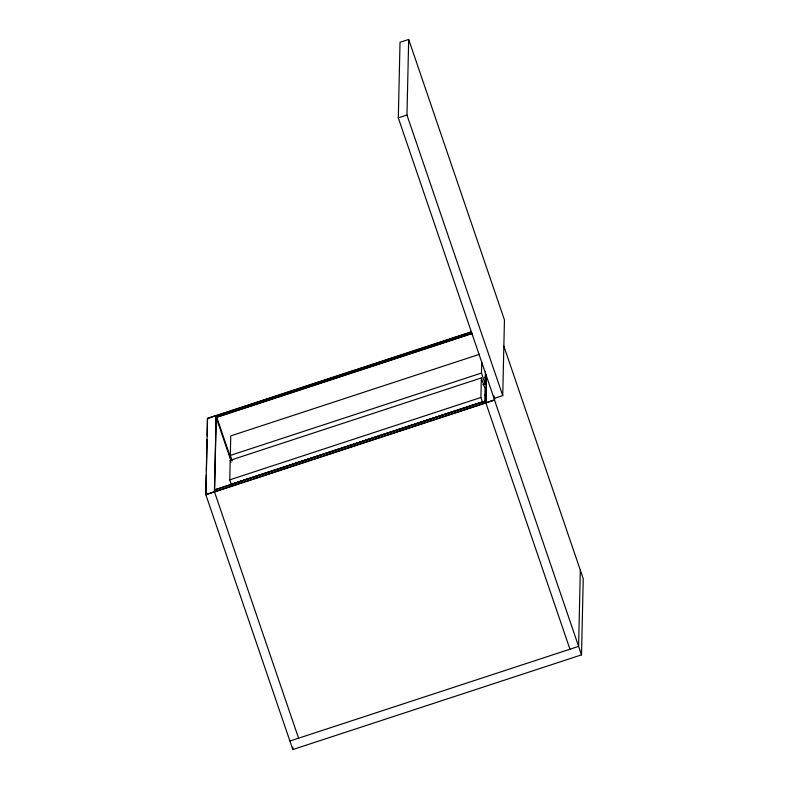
<?xml version="1.0" encoding="UTF-8"?>
<svg xmlns="http://www.w3.org/2000/svg" width="789" height="789" viewBox="0 0 789 789"><rect width="100%" height="100%" fill="white"/><g stroke="black" fill="none" stroke-linecap="round" stroke-linejoin="round"><path stroke-width="1.18" d="M503.806 346.016L583.229 578.692L581.503 654.87L292.827 749.55L205.771 494.516L207.497 418.338L471.141 331.873M206.314 475.146L205.87 494.802L494.545 400.131L494.604 397.666M206.422 470.234L207.122 439.512M207.201 435.824L207.497 418.338M214.549 490.738L216.225 417.016M231.611 485.265L229.757 479.84L230.201 460.303L481.349 377.931L485.057 388.799L484.752 402.222M232.163 460.855L230.309 455.421L230.753 435.883L479.574 354.281M292.827 749.55L292.877 747.094M398.307 117.886L400.023 42.29L408.682 39.45L504.447 319.979L502.731 395.575L494.072 398.415L398.307 117.886L406.966 115.046L408.682 39.45M482.76 402.903L480.905 397.469L481.349 377.931M482.838 384.677L485.176 383.918L481.468 373.049L481.714 362.062M485.176 383.918L485.452 371.708M486.428 374.42L485.787 402.686L569.944 649.209M485.916 401.739L486.418 379.617M494.072 398.415L494.121 395.979M580.329 570.191L578.603 646.369L289.918 741.049M207.596 418.624L216.156 415.497L214.43 491.675L298.577 738.208M217.429 415.399L471.24 332.159M472.276 333.244L216.117 417.263L230.881 460.52M216.216 417.539L472.364 333.53M230.309 455.421L481.468 373.049M229.757 479.84L480.905 397.469M229.648 484.722L480.797 402.351M205.771 494.516L494.447 399.845L581.503 654.87M406.966 115.046L502.731 395.575M484.85 377.073L486.438 381.797M484.88 394.549L486.468 399.214M217.044 418.111L230.921 458.764M230.201 460.303L230.94 462.472M485.827 400.93L214.47 489.92L485.827 400.93"/></g></svg>
